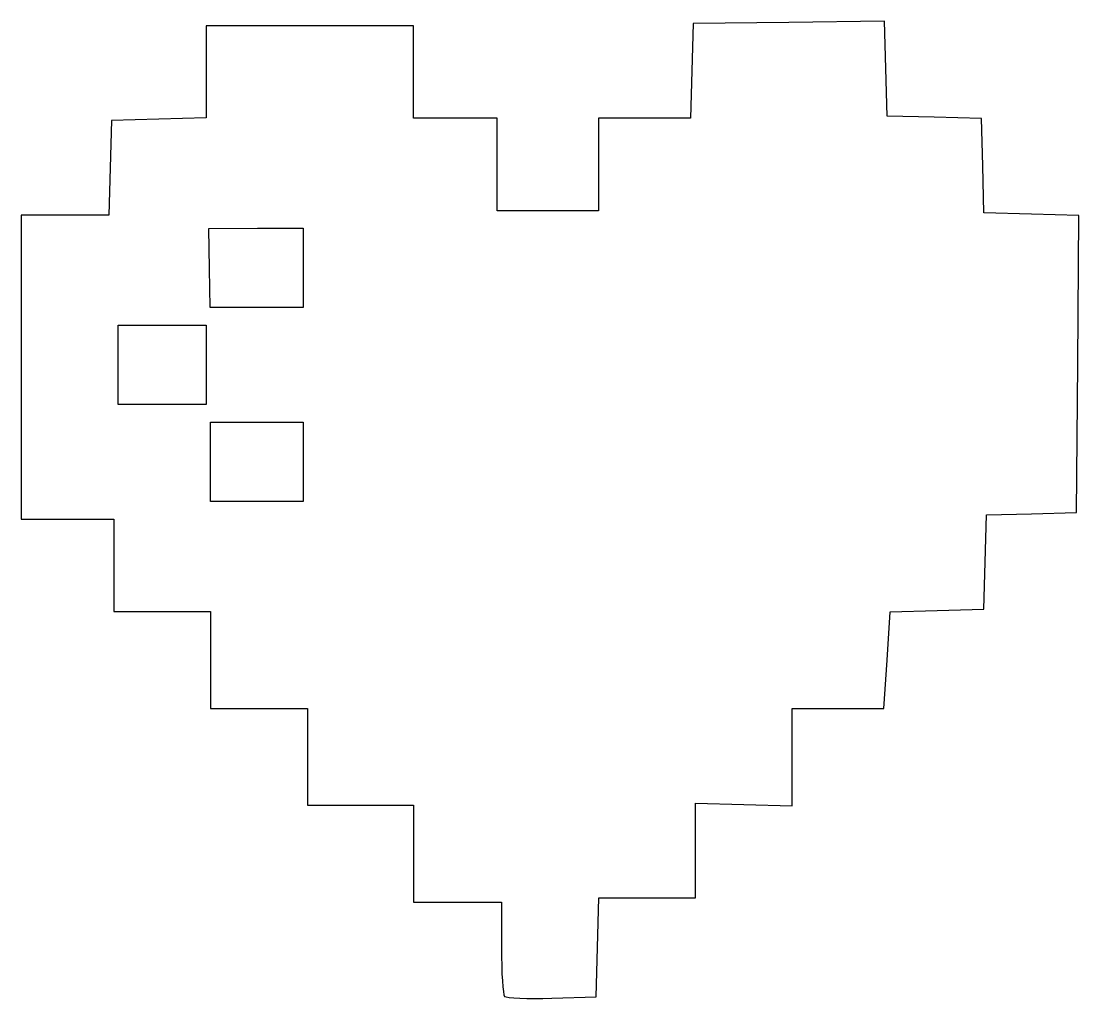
# Model space of a CAD drawing. Extents: x 20.1 to 60.1, y 5.4 to 42.4.
import ezdxf

# ---------------------------------------------------------------- set-up
doc = ezdxf.new("R2010")
doc.units = 0
doc.layers.get('0').update_dxf_attribs({"linetype": 'CONTINUOUS'})

msp = doc.modelspace()

# ---------------------------------------------------------------- linework, layer by layer
at = {"color": 1}
for points in [[(52.755159, 42.40885), (49.136433, 42.36365), (45.517703, 42.319002), (45.470298, 40.527551), (45.422896, 38.736103), (43.67885, 38.736103), (41.934805, 38.736103), (41.934805, 36.985993), (41.934805, 35.236438), (40.018231, 35.236438), (38.101654, 35.236438), (38.101654, 36.985993), (38.101654, 38.736103), (36.518562, 38.736103), (34.935473, 38.736103), (34.935473, 40.485658), (34.935473, 42.235769), (31.01909, 42.235769), (27.102704, 42.235769), (27.102704, 40.491173), (27.102704, 38.747127), (25.311254, 38.699722), (23.519805, 38.652868), (23.472951, 36.86142), (23.425547, 35.069969), (21.764735, 35.069969), (20.103924, 35.069969), (20.103924, 29.320242), (20.103924, 23.571067), (21.853481, 23.571067), (23.60359, 23.571067), (23.60359, 21.820959), (23.60359, 20.071402), (25.43638, 20.071402), (27.269722, 20.071402), (27.269722, 18.238061), (27.269722, 16.40527), (29.102513, 16.40527), (30.935854, 16.40527), (30.935854, 14.571926), (30.935854, 12.739136), (32.935664, 12.739136), (34.935473, 12.739136), (34.935473, 10.905795), (34.935473, 9.072451), (36.601798, 9.072451), (38.26812, 9.072451), (38.26812, 7.350455)], [(40.176427, 5.442701), (41.851021, 5.489552), (41.898423, 7.364236), (41.945278, 9.23947), (43.773107, 9.23947), (45.600936, 9.23947), (45.600386, 11.030921), (45.600386, 12.822369), (47.43373, 12.770005), (49.26707, 12.718189), (49.26707, 14.561453), (49.26707, 16.40527), (50.998989, 16.40527), (52.730355, 16.40527), (52.849969, 18.232549), (52.969033, 20.060378), (54.742842, 20.107783), (56.516103, 20.154635), (56.563508, 21.940574), (56.61091, 23.725959), (58.313616, 23.773364), (60.015769, 23.820769), (60.059866, 29.439856), (60.103964, 35.058395), (58.309758, 35.105797), (56.516103, 35.153202), (56.469249, 36.939141), (56.421844, 38.725077), (54.635908, 38.771932), (52.849969, 38.819336), (52.802564, 40.614092), (52.755159, 42.40885), (52.755159, 42.40885)], [(29.04188, 34.582145), (30.769388, 34.581592), (30.769388, 33.075674), (30.769388, 31.570303), (29.012665, 31.570303), (27.256493, 31.570303), (27.227279, 33.038189), (27.198064, 34.563953), (29.04188, 34.582145), (29.04188, 34.582145)], [(23.770056, 30.903333), (25.43638, 30.903333), (27.102704, 30.903333), (27.102704, 29.403477), (27.102704, 27.903619), (25.43638, 27.903619), (23.770056, 27.903619), (23.770056, 29.403477), (23.770056, 30.903333), (23.770056, 30.903333)], [(27.269722, 27.237202), (29.01928, 27.237202), (30.769388, 27.237202), (30.769388, 25.737343), (30.769388, 24.237487), (29.01928, 24.237487), (27.269722, 24.237487), (27.269722, 25.737343), (27.269722, 27.237202), (27.269722, 27.237202)]]:
    msp.add_lwpolyline(points, dxfattribs=at)
for points in [[(38.26812, 7.350455), (38.26812, 6.403334), (38.32087, 5.576262), (38.38498, 5.512153)], [(38.38498, 5.512153), (38.449086, 5.448052), (39.255226, 5.416793), (40.176427, 5.442701)]]:
    msp.add_open_spline(points, degree=3, dxfattribs=at)

doc.saveas('drawing.dxf')
